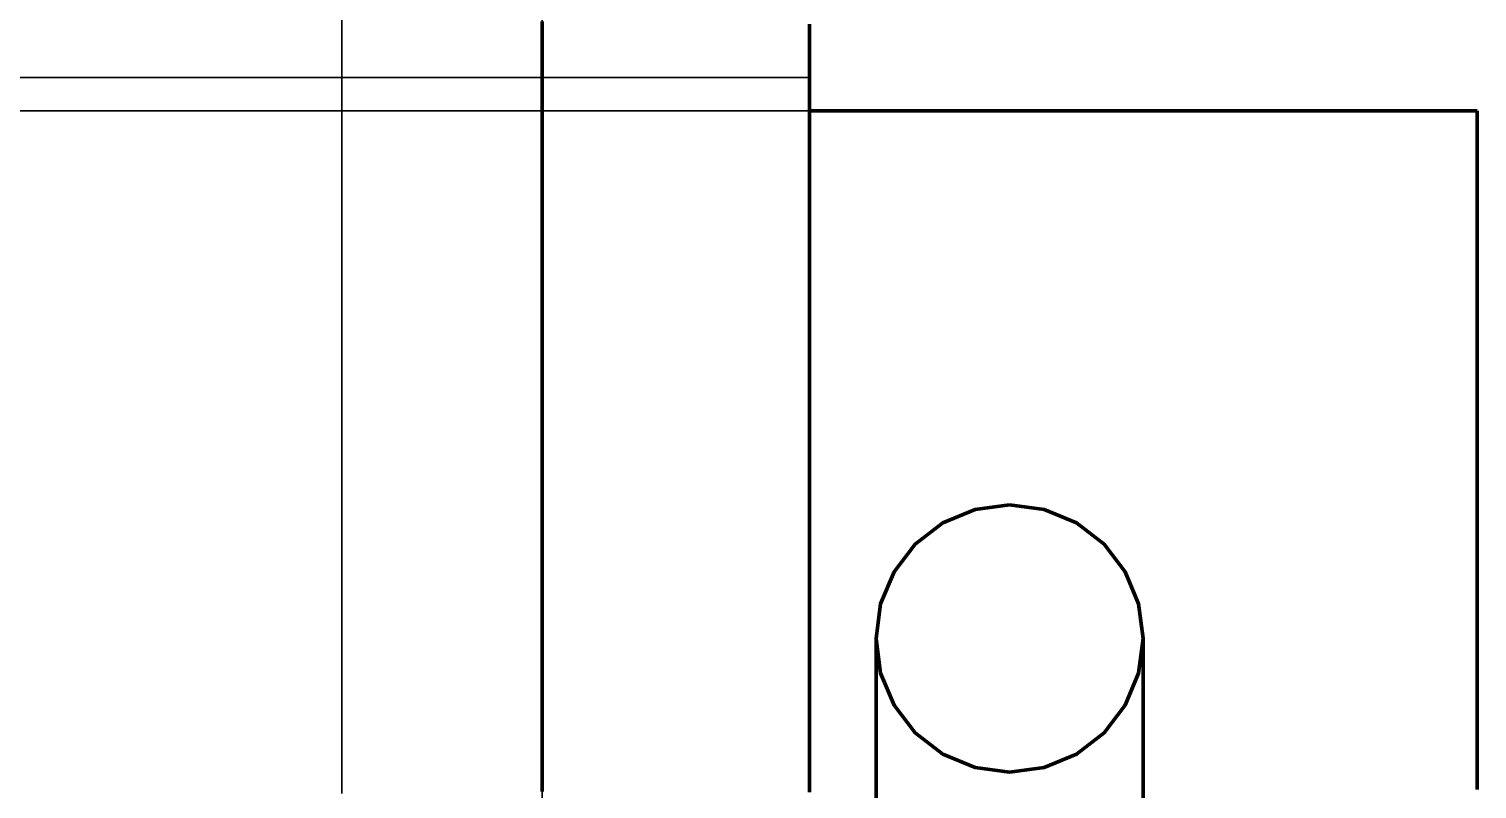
# Model space of a CAD drawing. Header units: millimetres. Extents: x 0 to 2382, y 0 to 420.
# Drawn here: x 184.831 to 187, y 120.255 to 121.393 of the extents above; entities that cross this region are included whole.
import ezdxf

# ---------------------------------------------------------------- set-up
doc = ezdxf.new("R2010")
doc.units = ezdxf.units.MM
doc.linetypes.add('IRAM-E-TRAZOS', pattern=[5, 4, -1])
doc.layers.add('01-VISIBLE', color=7, linetype='CONTINUOUS', lineweight=70)
doc.layers.add('02-OCULTA', color=4, linetype='IRAM-E-TRAZOS', lineweight=35)

msp = doc.modelspace()

# ---------------------------------------------------------------- linework, layer by layer
at = {"layer": '01-VISIBLE'}
msp.add_line((186, 121.27), (187, 121.27), dxfattribs=at)
for points in [[(185.6, 121.404), (185.6, 121.3539), (185.6, 121.3037), (185.6, 121.2536), (185.6, 121.2034), (185.6, 121.1533), (185.6, 121.1032), (185.6, 121.053), (185.6, 121.0029), (185.6, 120.9527), (185.6, 120.9026), (185.6, 120.8524), (185.6, 120.8023), (185.6, 120.7521), (185.6, 120.702), (185.6, 120.6519), (185.6, 120.6017), (185.6, 120.5516), (185.6, 120.5014), (185.6, 120.4513), (185.6, 120.4011), (185.6, 120.351), (185.6, 120.3009), (185.6, 120.2507)], [(186, 121.4), (186, 121.35), (186, 121.3), (186, 121.25), (186, 121.2), (186, 121.15), (186, 121.1), (186, 121.05), (186, 121), (186, 120.95), (186, 120.9), (186, 120.85), (186, 120.8), (186, 120.75), (186, 120.7), (186, 120.65), (186, 120.6), (186, 120.55), (186, 120.5), (186, 120.45), (186, 120.4), (186, 120.35), (186, 120.3), (186, 120.25)], [(187, 121.27), (187, 121.2192), (187, 121.1684), (187, 121.1176), (187, 121.0668), (187, 121.016), (187, 120.9652), (187, 120.9144), (187, 120.8636), (187, 120.8128), (187, 120.762), (187, 120.7112), (187, 120.6604), (187, 120.6096), (187, 120.5588), (187, 120.508), (187, 120.4572), (187, 120.4064), (187, 120.3556), (187, 120.3048), (187, 120.254)], [(186.3, 120.68), (186.2482, 120.6732), (186.2, 120.6532), (186.1586, 120.6214), (186.1268, 120.58), (186.1068, 120.5318), (186.1, 120.48)], [(186.5, 120.48), (186.4932, 120.5318), (186.4732, 120.58), (186.4414, 120.6214), (186.4, 120.6532), (186.3518, 120.6732), (186.3, 120.68)], [(186.5, 120.48), (186.4932, 120.4282), (186.4732, 120.38), (186.4414, 120.3386), (186.4, 120.3068), (186.3518, 120.2868), (186.3, 120.28), (186.2482, 120.2868), (186.2, 120.3068), (186.1586, 120.3386), (186.1268, 120.38), (186.1068, 120.4282), (186.1, 120.48)], [(186.1, 120.48), (186.1, 120.4295), (186.1, 120.3789), (186.1, 120.3284), (186.1, 120.2779), (186.1, 120.2274), (186.1, 120.1768), (186.1, 120.1263), (186.1, 120.0758), (186.1, 120.0253), (186.1, 119.9747), (186.1, 119.9242), (186.1, 119.8737), (186.1, 119.8232), (186.1, 119.7726), (186.1, 119.7221), (186.1, 119.6716), (186.1, 119.6211), (186.1, 119.5705), (186.1, 119.52)], [(186.1, 120.48), (186.1, 120.4267), (186.1, 120.3733), (186.1, 120.32), (186.1, 120.2667), (186.1, 120.2133), (186.1, 120.16), (186.1, 120.1067), (186.1, 120.0533), (186.1, 120)], [(186.5, 119.52), (186.5, 119.5705), (186.5, 119.6211), (186.5, 119.6716), (186.5, 119.7221), (186.5, 119.7726), (186.5, 119.8232), (186.5, 119.8737), (186.5, 119.9242), (186.5, 119.9747), (186.5, 120.0253), (186.5, 120.0758), (186.5, 120.1263), (186.5, 120.1768), (186.5, 120.2274), (186.5, 120.2779), (186.5, 120.3284), (186.5, 120.3789), (186.5, 120.4295), (186.5, 120.48)], [(186.5, 120), (186.5, 120.0533), (186.5, 120.1067), (186.5, 120.16), (186.5, 120.2133), (186.5, 120.2667), (186.5, 120.32), (186.5, 120.3733), (186.5, 120.4267), (186.5, 120.48)]]:
    msp.add_lwpolyline(points, dxfattribs=at)
at = {"layer": '02-OCULTA'}
for p, q in [((179.6, 121.32), (185.6, 121.32)), ((185.6, 121.32), (186, 121.32)), ((133, 121.27), (186, 121.27))]:
    msp.add_line(p, q, dxfattribs=at)
for points in [[(185.3, 120.252), (185.3, 120.315), (185.3, 120.378), (185.3, 120.441), (185.3, 120.504), (185.3, 120.567), (185.3, 120.63), (185.3, 120.693), (185.3, 120.756), (185.3, 120.819), (185.3, 120.882), (185.3, 120.945), (185.3, 121.008), (185.3, 121.071), (185.3, 121.134), (185.3, 121.197), (185.3, 121.26), (185.3, 121.323), (185.3, 121.386), (185.3, 121.449)], [(185.6, 120.252), (185.6, 120.315), (185.6, 120.378), (185.6, 120.441), (185.6, 120.504), (185.6, 120.567), (185.6, 120.63), (185.6, 120.693), (185.6, 120.756), (185.6, 120.819), (185.6, 120.882), (185.6, 120.945), (185.6, 121.008), (185.6, 121.071), (185.6, 121.134), (185.6, 121.197), (185.6, 121.26), (185.6, 121.323), (185.6, 121.386), (185.6, 121.449)], [(185.3, 120.248), (185.3, 120.31), (185.3, 120.372), (185.3, 120.434), (185.3, 120.496), (185.3, 120.558), (185.3, 120.62), (185.3, 120.682), (185.3, 120.744), (185.3, 120.806), (185.3, 120.868), (185.3, 120.93), (185.3, 120.992), (185.3, 121.054), (185.3, 121.116), (185.3, 121.178), (185.3, 121.24), (185.3, 121.302), (185.3, 121.364), (185.3, 121.426)], [(185.6, 120.2517), (185.6, 120.302), (185.6, 120.3524), (185.6, 120.4027), (185.6, 120.4531), (185.6, 120.5034), (185.6, 120.5537), (185.6, 120.6041), (185.6, 120.6544), (185.6, 120.7047), (185.6, 120.7551), (185.6, 120.8054), (185.6, 120.8558), (185.6, 120.9061), (185.6, 120.9564), (185.6, 121.0068), (185.6, 121.0571), (185.6, 121.1075), (185.6, 121.1578), (185.6, 121.2081), (185.6, 121.2585), (185.6, 121.3088), (185.6, 121.3592), (185.6, 121.4095)], [(185.6, 121.4095), (185.6, 121.3592), (185.6, 121.3088), (185.6, 121.2585), (185.6, 121.2081), (185.6, 121.1578), (185.6, 121.1075), (185.6, 121.0571), (185.6, 121.0068), (185.6, 120.9564), (185.6, 120.9061), (185.6, 120.8558), (185.6, 120.8054), (185.6, 120.7551), (185.6, 120.7047), (185.6, 120.6544), (185.6, 120.6041), (185.6, 120.5537), (185.6, 120.5034), (185.6, 120.4531), (185.6, 120.4027), (185.6, 120.3524), (185.6, 120.302), (185.6, 120.2517)], [(185.3, 121.4057), (185.3, 121.3555), (185.3, 121.3053), (185.3, 121.2551), (185.3, 121.2049), (185.3, 121.1547), (185.3, 121.1045), (185.3, 121.0543), (185.3, 121.004), (185.3, 120.9538), (185.3, 120.9036), (185.3, 120.8534), (185.3, 120.8032), (185.3, 120.753), (185.3, 120.7028), (185.3, 120.6526), (185.3, 120.6024), (185.3, 120.5522), (185.3, 120.502), (185.3, 120.4518), (185.3, 120.4016), (185.3, 120.3514), (185.3, 120.3012), (185.3, 120.251)], [(185.3, 121.4056), (185.3, 121.3554), (185.3, 121.3052), (185.3, 121.255), (185.3, 121.2048), (185.3, 121.1546), (185.3, 121.1044), (185.3, 121.0542), (185.3, 121.004), (185.3, 120.9538), (185.3, 120.9036), (185.3, 120.8534), (185.3, 120.8032), (185.3, 120.753), (185.3, 120.7028), (185.3, 120.6526), (185.3, 120.6024), (185.3, 120.5522), (185.3, 120.502), (185.3, 120.4518), (185.3, 120.4016), (185.3, 120.3514), (185.3, 120.3012), (185.3, 120.251)], [(185.6, 121.4056), (185.6, 121.3554), (185.6, 121.3052), (185.6, 121.255), (185.6, 121.2048), (185.6, 121.1546), (185.6, 121.1044), (185.6, 121.0542), (185.6, 121.004), (185.6, 120.9538), (185.6, 120.9036), (185.6, 120.8534), (185.6, 120.8032), (185.6, 120.753), (185.6, 120.7028), (185.6, 120.6526), (185.6, 120.6024), (185.6, 120.5522), (185.6, 120.502), (185.6, 120.4518), (185.6, 120.4016), (185.6, 120.3514), (185.6, 120.3012), (185.6, 120.251)], [(185.6, 120.175), (185.6, 120.2625), (185.6, 120.35), (185.6, 120.4375), (185.6, 120.525), (185.6, 120.6125), (185.6, 120.7), (185.6, 120.7875), (185.6, 120.875), (185.6, 120.9625), (185.6, 121.05), (185.6, 121.1375), (185.6, 121.225), (185.6, 121.3125), (185.6, 121.4)], [(185.6, 120.25), (185.6, 120.3), (185.6, 120.35), (185.6, 120.4), (185.6, 120.45), (185.6, 120.5), (185.6, 120.55), (185.6, 120.6), (185.6, 120.65), (185.6, 120.7), (185.6, 120.75), (185.6, 120.8), (185.6, 120.85), (185.6, 120.9), (185.6, 120.95), (185.6, 121), (185.6, 121.05), (185.6, 121.1), (185.6, 121.15), (185.6, 121.2), (185.6, 121.25), (185.6, 121.3), (185.6, 121.35), (185.6, 121.4)], [(185.6, 121.4), (185.6, 121.35), (185.6, 121.3), (185.6, 121.25), (185.6, 121.2), (185.6, 121.15), (185.6, 121.1), (185.6, 121.05), (185.6, 121), (185.6, 120.95), (185.6, 120.9), (185.6, 120.85), (185.6, 120.8), (185.6, 120.75), (185.6, 120.7), (185.6, 120.65), (185.6, 120.6), (185.6, 120.55), (185.6, 120.5), (185.6, 120.45), (185.6, 120.4), (185.6, 120.35), (185.6, 120.3), (185.6, 120.25)], [(186, 120.25), (186, 120.3), (186, 120.35), (186, 120.4), (186, 120.45), (186, 120.5), (186, 120.55), (186, 120.6), (186, 120.65), (186, 120.7), (186, 120.75), (186, 120.8), (186, 120.85), (186, 120.9), (186, 120.95), (186, 121), (186, 121.05), (186, 121.1), (186, 121.15), (186, 121.2), (186, 121.25), (186, 121.3), (186, 121.35), (186, 121.4)], [(185.6, 120.2538), (185.6, 120.3046), (185.6, 120.3554), (185.6, 120.4062), (185.6, 120.4569), (185.6, 120.5077), (185.6, 120.5585), (185.6, 120.6092), (185.6, 120.66), (185.6, 120.7108), (185.6, 120.7615), (185.6, 120.8123), (185.6, 120.8631), (185.6, 120.9138), (185.6, 120.9646), (185.6, 121.0154), (185.6, 121.0662), (185.6, 121.1169), (185.6, 121.1677), (185.6, 121.2185), (185.6, 121.2692), (185.6, 121.32)], [(185.6, 121.32), (185.6, 121.2692), (185.6, 121.2185), (185.6, 121.1677), (185.6, 121.1169), (185.6, 121.0662), (185.6, 121.0154), (185.6, 120.9646), (185.6, 120.9138), (185.6, 120.8631), (185.6, 120.8123), (185.6, 120.7615), (185.6, 120.7108), (185.6, 120.66), (185.6, 120.6092), (185.6, 120.5585), (185.6, 120.5077), (185.6, 120.4569), (185.6, 120.4062), (185.6, 120.3554), (185.6, 120.3046), (185.6, 120.2538)], [(185.6, 120.2538), (185.6, 120.3046), (185.6, 120.3554), (185.6, 120.4062), (185.6, 120.4569), (185.6, 120.5077), (185.6, 120.5585), (185.6, 120.6092), (185.6, 120.66), (185.6, 120.7108), (185.6, 120.7615), (185.6, 120.8123), (185.6, 120.8631), (185.6, 120.9138), (185.6, 120.9646), (185.6, 121.0154), (185.6, 121.0662), (185.6, 121.1169), (185.6, 121.1677), (185.6, 121.2185), (185.6, 121.2692), (185.6, 121.32)], [(185.6, 121.32), (185.6, 121.2692), (185.6, 121.2185), (185.6, 121.1677), (185.6, 121.1169), (185.6, 121.0662), (185.6, 121.0154), (185.6, 120.9646), (185.6, 120.9138), (185.6, 120.8631), (185.6, 120.8123), (185.6, 120.7615), (185.6, 120.7108), (185.6, 120.66), (185.6, 120.6092), (185.6, 120.5585), (185.6, 120.5077), (185.6, 120.4569), (185.6, 120.4062), (185.6, 120.3554), (185.6, 120.3046), (185.6, 120.2538)], [(186, 120.2538), (186, 120.3046), (186, 120.3554), (186, 120.4062), (186, 120.4569), (186, 120.5077), (186, 120.5585), (186, 120.6092), (186, 120.66), (186, 120.7108), (186, 120.7615), (186, 120.8123), (186, 120.8631), (186, 120.9138), (186, 120.9646), (186, 121.0154), (186, 121.0662), (186, 121.1169), (186, 121.1677), (186, 121.2185), (186, 121.2692), (186, 121.32)], [(186, 121.32), (186, 121.2692), (186, 121.2185), (186, 121.1677), (186, 121.1169), (186, 121.0662), (186, 121.0154), (186, 120.9646), (186, 120.9138), (186, 120.8631), (186, 120.8123), (186, 120.7615), (186, 120.7108), (186, 120.66), (186, 120.6092), (186, 120.5585), (186, 120.5077), (186, 120.4569), (186, 120.4062), (186, 120.3554), (186, 120.3046), (186, 120.2538)], [(187, 120.254), (187, 120.3048), (187, 120.3556), (187, 120.4064), (187, 120.4572), (187, 120.508), (187, 120.5588), (187, 120.6096), (187, 120.6604), (187, 120.7112), (187, 120.762), (187, 120.8128), (187, 120.8636), (187, 120.9144), (187, 120.9652), (187, 121.016), (187, 121.0668), (187, 121.1176), (187, 121.1684), (187, 121.2192), (187, 121.27)]]:
    msp.add_lwpolyline(points, dxfattribs=at)

doc.saveas('drawing.dxf')
